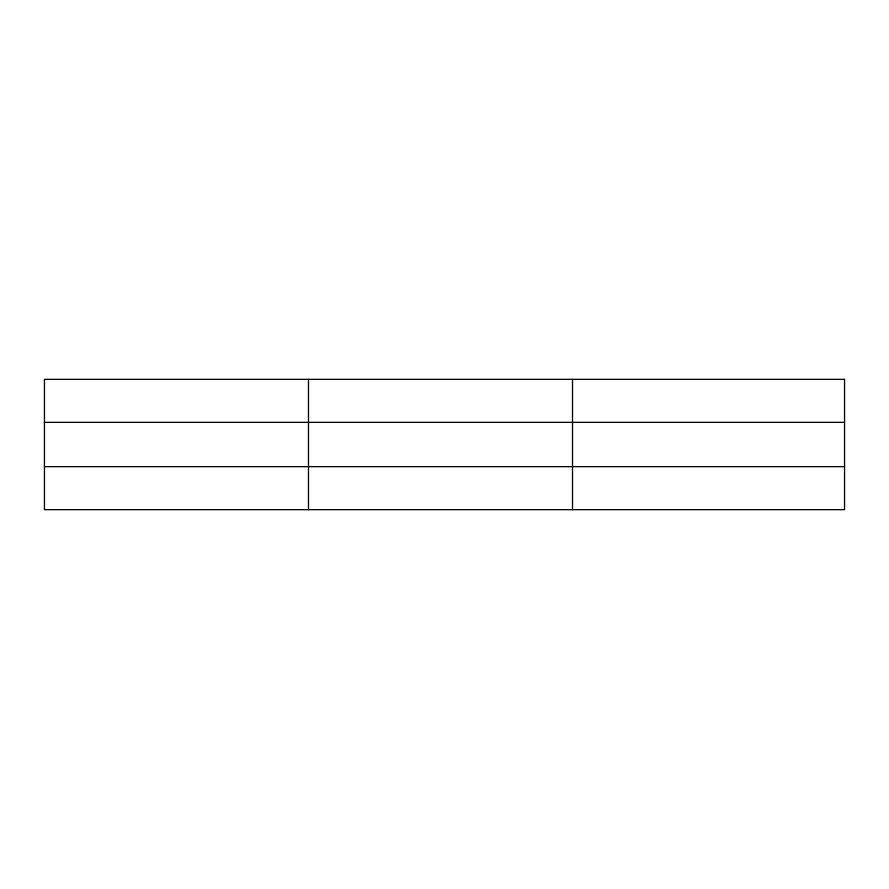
<?xml version="1.0" encoding="UTF-8"?>
<svg xmlns="http://www.w3.org/2000/svg" width="889" height="889" viewBox="0 0 889 889"><rect width="100%" height="100%" fill="white"/><g stroke="black" fill="none" stroke-linecap="round" stroke-linejoin="round"><path stroke-width="1.33" d="M308.483 509.653L308.483 379.347M572.516 509.653L572.516 379.347M44.45 422.353L844.55 422.353M44.45 466.647L844.55 466.647M844.55 379.347L844.55 509.653L44.45 509.653L44.45 379.347L844.55 379.347"/></g></svg>
